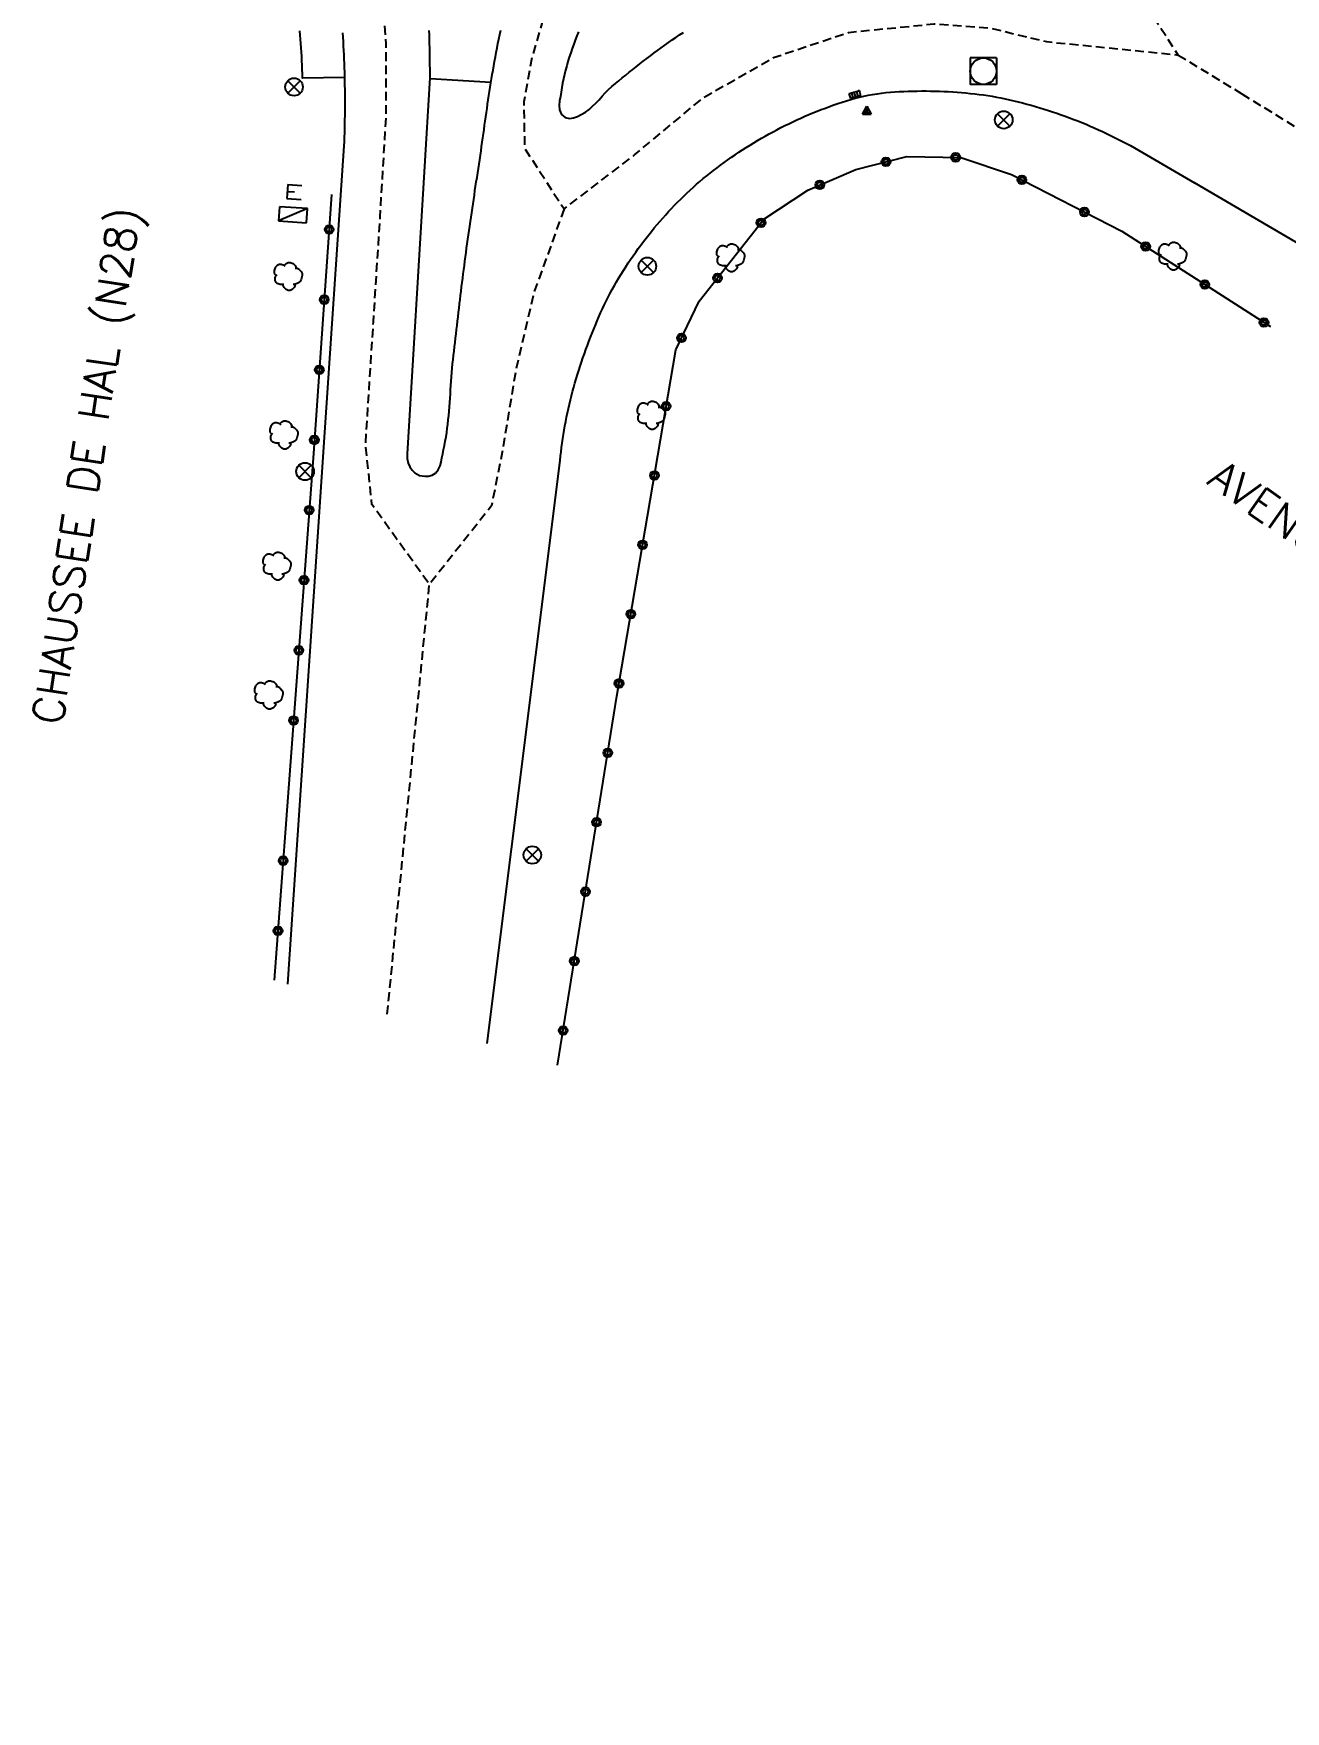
# Model space of a CAD drawing. Header units: millimetres. Extents: x 146603 to 147000, y 145000 to 146000.
# Drawn here: x 146639.3 to 146710.5, y 145455.9 to 145551.4 of the extents above; entities that cross this region are included whole.
import ezdxf
from ezdxf.enums import TextEntityAlignment as Align

# ---------------------------------------------------------------- set-up
doc = ezdxf.new("R2010")
doc.units = ezdxf.units.MM
doc.linetypes.add('DASHED', pattern=[0.75, 0.5, -0.25])
doc.layers.get('0').update_dxf_attribs({"linetype": 'CONTINUOUS'})
for name, color, linetype in [('W0001', 6, 'DASHED'), ('W0008', 7, 'CONTINUOUS'), ('W0300', 7, 'CONTINUOUS'), ('W0322', 7, 'CONTINUOUS'), ('W0400', 7, 'CONTINUOUS'), ('W0420', 7, 'CONTINUOUS'), ('W0430', 7, 'CONTINUOUS'), ('W0469', 7, 'CONTINUOUS'), ('W0851', 7, 'CONTINUOUS'), ('W0989', 7, 'CONTINUOUS')]:
    doc.layers.add(name, color=color, linetype=linetype)
doc.styles.get("Standard").update_dxf_attribs({"font": 'romans.shx', "width": 0.85})

# ---------------------------------------------------------------- blocks, each defined once
blk = doc.blocks.new('T300')
for p, q in [((-0.8, 0.514), (-0.857, 0.343)), ((-0.857, 0.343), (-0.857, 0.171)), ((-0.857, 0.171), (-0.743, 0.057)), ((-0.686, 0.629), (-0.8, 0.514)), ((-0.8, -0.057), (-0.743, 0.057)), ((-0.743, 0.057), (-0.686, 0.114)), ((-0.571, 0.686), (-0.686, 0.629)), ((-0.457, 0.686), (-0.571, 0.686)), ((-0.286, 0.629), (-0.457, 0.686)), ((-0.286, 0.629), (-0.171, 0.743)), ((-0.229, 0.571), (-0.286, 0.629)), ((-0.171, 0.743), (-0.057, 0.8)), ((-0.057, 0.8), (0.057, 0.8)), ((0.057, 0.8), (0.229, 0.743)), ((0.229, 0.743), (0.343, 0.629)), ((0.343, 0.629), (0.4, 0.514)), ((0.457, 0.457), (0.343, 0.457)), ((0.4, 0.514), (0.4, 0.457)), ((0.571, 0.4), (0.457, 0.457)), ((0.571, 0.4), (0.686, 0.286)), ((0.686, 0.286), (0.743, 0.171)), ((0.743, 0.057), (0.686, -0.171)), ((0.743, 0.171), (0.743, 0.057)), ((-0.8, -0.171), (-0.8, -0.057)), ((-0.8, -0.229), (-0.8, -0.171)), ((-0.743, -0.343), (-0.8, -0.229)), ((-0.686, -0.4), (-0.743, -0.343)), ((-0.514, -0.457), (-0.686, -0.4)), ((-0.4, -0.457), (-0.514, -0.457)), ((-0.4, -0.457), (-0.343, -0.457)), ((-0.343, -0.457), (-0.343, -0.4)), ((-0.343, -0.514), (-0.343, -0.457)), ((-0.286, -0.629), (-0.343, -0.514)), ((-0.171, -0.743), (-0.286, -0.629)), ((-0.057, -0.8), (-0.171, -0.743)), ((0.057, -0.8), (-0.057, -0.8)), ((0.171, -0.743), (0.057, -0.8)), ((0.229, -0.686), (0.171, -0.743)), ((0.286, -0.457), (0.229, -0.457)), ((0.286, -0.629), (0.229, -0.686)), ((0.457, -0.4), (0.286, -0.457)), ((0.343, -0.514), (0.286, -0.629)), ((0.343, -0.514), (0.343, -0.457)), ((0.571, -0.343), (0.457, -0.4)), ((0.629, -0.286), (0.571, -0.343)), ((0.686, -0.171), (0.629, -0.286))]:
    blk.add_line(p, q)
blk = doc.blocks.new('T430')
at = {"flags": 128}
for points in [[(-0.4, 2.1), (0.4, 2.1)], [(-0.4, 2.1), (-0.4, 1.3)], [(-0.4, 1.7), (0, 1.7)], [(-0.4, 1.3), (0.4, 1.3)], [(0.8, 0.8), (-0.8, 0.8)], [(-0.8, 0.8), (-0.8, 0)], [(0.8, 0.8), (-0.8, 0)], [(-0.8, 0), (0.8, 0)], [(0.8, 0), (0.8, 0.8)]]:
    blk.add_lwpolyline(points, dxfattribs=at)
blk = doc.blocks.new('T851')
for p, q in [((-0.25, -0.15), (0, 0.317)), ((0, 0.317), (0.25, -0.15)), ((-0.25, -0.15), (0.25, -0.15))]:
    blk.add_line(p, q)
for major_axis in [(-0.106, 0.106), (-0.0354, 0.0354), (-0.0236, 0.0236)]:
    blk.add_ellipse((0, 0), major_axis=major_axis, ratio=1, start_param=3.926991, end_param=10.210176)
blk = doc.blocks.new('T400')
for p, q in [((-0.15, 0.3), (0.15, 0.3)), ((-0.15, -0.25), (-0.15, 0.3)), ((-0.15, 0.15), (0.15, 0.15)), ((-0.15, 0), (0.15, 0)), ((0.15, 0.3), (0.15, -0.25)), ((-0.15, -0.15), (0.15, -0.15)), ((-0.15, -0.25), (-0.15, -0.3)), ((-0.15, -0.3), (0.15, -0.3)), ((0.15, -0.3), (0.15, -0.25))]:
    blk.add_line(p, q)
blk = doc.blocks.new('T420')
for p, q in [((0.75, 0.75), (-0.75, 0.75)), ((-0.75, 0.75), (-0.75, -0.75)), ((0.75, 0.75), (0.75, -0.75)), ((0.75, -0.75), (-0.75, -0.75))]:
    blk.add_line(p, q)
blk.add_ellipse((0, 0), major_axis=(-0.53, 0.53), ratio=1, start_param=3.926991, end_param=10.210176)
blk = doc.blocks.new('t322o')
at = {"color": 0, "linetype": 'Continuous'}
for radius in [0.25, 0.15]:
    blk.add_circle((0, 0), radius, dxfattribs=at)
blk = doc.blocks.new('T469')
at = {"color": 0, "linetype": 'Continuous', "flags": 128}
for points in [[(-0.354, 0.354), (0.354, -0.354)], [(-0.354, -0.354), (0.354, 0.354)]]:
    blk.add_lwpolyline(points, dxfattribs=at)
at = {"color": 0, "linetype": 'Continuous'}
blk.add_circle((0, 0), 0.5, dxfattribs=at)

msp = doc.modelspace()

# ---------------------------------------------------------------- linework, layer by layer
at = {"layer": 'W0001', "flags": 128}
for points in [[(146674.465, 145562.351), (146670.592, 145556.592), (146669.133, 145554.305), (146668.238, 145552.173), (146667.609, 145550.028), (146667.132, 145547.479), (146667.183, 145544.827), (146669.428, 145541.384), (146673.428, 145544.455), (146677.368, 145547.73), (146681.343, 145549.995), (146685.602, 145551.424), (146690.447, 145551.912), (146693.706, 145551.666), (146696.858, 145550.901), (146704.353, 145550.141), (146699.293, 145557.827), (146696.208, 145559.809), (146694.125, 145561.003), (146691.755, 145562.147), (146689.564, 145562.982), (146686.33, 145563.633), (146680.102, 145565.062)], [(146669.428, 145541.384), (146667.728, 145536.67), (146666.693, 145532.256), (146665.911, 145527.554), (146665.298, 145524.491), (146661.769, 145520.03), (146658.501, 145524.563), (146658.141, 145528.014), (146658.586, 145534.961), (146658.968, 145540.943), (146659.304, 145546.599), (146659.314, 145550.803), (146658.909, 145555.501), (146658.111, 145558.591), (146657.278, 145564.49)], [(146704.353, 145550.141), (146707.973, 145547.935)], [(146707.973, 145547.935), (146718.012, 145541.722), (146727.45, 145535.754), (146731.657, 145533.029), (146747.746, 145522.956), (146762.309, 145513.635), (146780.423, 145501.8), (146803.616, 145486.037), (146821.347, 145473.881), (146838.752, 145461.58), (146858.146, 145447.616), (146875.227, 145435.064), (146889.268, 145424.64), (146903.973, 145413.601), (146918.146, 145402.701), (146933.24, 145390.938), (146951.244, 145376.691), (146968.381, 145362.753), (146981.193, 145352.263), (146988.787, 145345.982), (146998.137, 145339.83), (147000, 145338.115)], [(146659.375, 145495.576), (146661.769, 145520.03)]]:
    msp.add_lwpolyline(points, dxfattribs=at)
at = {"layer": 'W0008', "flags": 128}
for points in [[(146656.938, 145548.854), (146654.55, 145548.831), (146654.544, 145549.076), (146654.537, 145549.321), (146654.528, 145549.566), (146654.518, 145549.811), (146654.506, 145550.056), (146654.492, 145550.301), (146654.477, 145550.545), (146654.46, 145550.79), (146654.442, 145551.034), (146654.422, 145551.278), (146654.401, 145551.522)], [(146661.737, 145551.539), (146661.746, 145551.293), (146661.753, 145551.048), (146661.76, 145550.802), (146661.766, 145550.556), (146661.771, 145550.311), (146661.776, 145550.065), (146661.779, 145549.82), (146661.782, 145549.574), (146661.784, 145549.328), (146661.785, 145549.083), (146661.785, 145548.837), (146660.498, 145527.452), (146660.495, 145527.179), (146660.56, 145526.915), (146660.654, 145526.707), (146660.78, 145526.52), (146660.946, 145526.363), (146661.21, 145526.228), (146661.503, 145526.183), (146661.722, 145526.191), (146661.929, 145526.24), (146662.116, 145526.358), (146662.273, 145526.549), (146662.372, 145526.761), (146662.434, 145526.987), (146662.478, 145527.22), (146662.525, 145527.452), (146662.579, 145527.692), (146662.629, 145527.933), (146662.673, 145528.175), (146662.714, 145528.417), (146662.75, 145528.659), (146662.783, 145528.902), (146662.813, 145529.146), (146662.84, 145529.389), (146662.864, 145529.633), (146662.886, 145529.877), (146662.906, 145530.121), (146662.925, 145530.366), (146662.943, 145530.61), (146662.96, 145530.855), (146662.977, 145531.1), (146662.994, 145531.344), (146663.011, 145531.589), (146663.028, 145531.834), (146663.047, 145532.078), (146663.068, 145532.322), (146663.09, 145532.566), (146663.114, 145532.81), (146663.141, 145533.054), (146663.169, 145533.298), (146663.197, 145533.542), (146663.226, 145533.785), (146663.254, 145534.029), (146663.282, 145534.273), (146663.311, 145534.517), (146663.339, 145534.761), (146663.368, 145535.005), (146663.396, 145535.249), (146663.425, 145535.492), (146663.454, 145535.736), (146663.483, 145535.98), (146663.512, 145536.224), (146663.542, 145536.467), (146663.572, 145536.711), (146663.602, 145536.955), (146663.632, 145537.198), (146663.662, 145537.442), (146663.693, 145537.686), (146663.724, 145537.929), (146663.756, 145538.173), (146663.788, 145538.416), (146663.82, 145538.659), (146663.852, 145538.903), (146663.886, 145539.155), (146663.921, 145539.406), (146663.956, 145539.658), (146663.991, 145539.91), (146664.027, 145540.162), (146664.063, 145540.413), (146664.1, 145540.665), (146664.136, 145540.916), (146664.173, 145541.168), (146664.211, 145541.419), (146664.248, 145541.671), (146664.286, 145541.922), (146664.324, 145542.173), (146664.361, 145542.425), (146664.399, 145542.676), (146664.437, 145542.927), (146664.475, 145543.179), (146664.514, 145543.43), (146664.552, 145543.681), (146664.589, 145543.933), (146664.627, 145544.184), (146664.665, 145544.436), (146664.703, 145544.687), (146664.74, 145544.938), (146664.775, 145545.179), (146664.81, 145545.42), (146664.844, 145545.661), (146664.878, 145545.902), (146664.911, 145546.143), (146664.945, 145546.384), (146664.978, 145546.624), (146665.012, 145546.865), (146665.046, 145547.106), (146665.08, 145547.347), (146665.115, 145547.588), (146665.151, 145547.829), (146665.187, 145548.069), (146665.225, 145548.309), (146665.263, 145548.55), (146665.303, 145548.79), (146665.344, 145549.03), (146665.386, 145549.269), (146665.432, 145549.524), (146665.477, 145549.778), (146665.523, 145550.032), (146665.57, 145550.287), (146665.617, 145550.54), (146665.666, 145550.794), (146665.717, 145551.047), (146665.77, 145551.3), (146665.826, 145551.553)], [(146670.245, 145551.467), (146670.153, 145551.228), (146670.064, 145550.989), (146669.976, 145550.748), (146669.889, 145550.507), (146669.804, 145550.265), (146669.723, 145550.022), (146669.647, 145549.778), (146669.577, 145549.532), (146669.512, 145549.285), (146669.451, 145549.037), (146669.396, 145548.788), (146669.345, 145548.538), (146669.299, 145548.287), (146669.256, 145548.035), (146669.217, 145547.781), (146669.173, 145547.528), (146669.143, 145547.275), (146669.173, 145547.017), (146669.275, 145546.763), (146669.483, 145546.585), (146669.732, 145546.534), (146669.964, 145546.565), (146670.187, 145546.65), (146670.406, 145546.757), (146670.638, 145546.892), (146670.851, 145547.048), (146671.048, 145547.221), (146671.234, 145547.407), (146671.414, 145547.6), (146671.59, 145547.795), (146671.769, 145547.989), (146671.954, 145548.176), (146672.149, 145548.351), (146672.346, 145548.513), (146672.543, 145548.675), (146672.74, 145548.837), (146672.937, 145548.998), (146673.135, 145549.158), (146673.334, 145549.318), (146673.533, 145549.477), (146673.733, 145549.635), (146673.934, 145549.791), (146674.136, 145549.947), (146674.338, 145550.102), (146674.542, 145550.255), (146674.746, 145550.406), (146674.952, 145550.557), (146675.159, 145550.705), (146675.367, 145550.852), (146675.577, 145550.997), (146675.788, 145551.141), (146676, 145551.282), (146676.214, 145551.421)], [(146656.833, 145551.398), (146656.845, 145551.149), (146656.857, 145550.901), (146656.87, 145550.652), (146656.882, 145550.406), (146656.894, 145550.159), (146656.904, 145549.913), (146656.914, 145549.666), (146656.922, 145549.42), (146656.93, 145549.173), (146656.936, 145548.927), (146656.942, 145548.68), (146656.946, 145548.434), (146656.95, 145548.187), (146656.952, 145547.941), (146656.954, 145547.694), (146656.954, 145547.448), (146656.954, 145547.201), (146656.952, 145546.954), (146656.95, 145546.708), (146656.947, 145546.461), (146656.942, 145546.215), (146656.937, 145545.968), (146656.93, 145545.722), (146656.923, 145545.475), (146656.914, 145545.228), (146656.905, 145544.982), (146655.736, 145527.823), (146653.704, 145497.276)], [(146665.267, 145548.572), (146661.807, 145548.784)], [(146665.049, 145493.9), (146669.208, 145527.074), (146669.232, 145527.323), (146669.26, 145527.572), (146669.29, 145527.82), (146669.322, 145528.067), (146669.357, 145528.315), (146669.395, 145528.561), (146669.435, 145528.807), (146669.477, 145529.053), (146669.522, 145529.298), (146669.57, 145529.542), (146669.62, 145529.786), (146669.673, 145530.03), (146669.728, 145530.272), (146669.786, 145530.515), (146669.846, 145530.757), (146669.909, 145530.998), (146669.974, 145531.238), (146670.042, 145531.479), (146670.112, 145531.718), (146670.185, 145531.957), (146670.261, 145532.196), (146670.339, 145532.434), (146670.419, 145532.672), (146670.5, 145532.909), (146670.583, 145533.145), (146670.667, 145533.381), (146670.753, 145533.616), (146670.84, 145533.85), (146670.929, 145534.084), (146671.02, 145534.316), (146671.113, 145534.548), (146671.208, 145534.779), (146671.305, 145535.009), (146671.404, 145535.237), (146671.506, 145535.465), (146671.61, 145535.692), (146671.716, 145535.917), (146671.825, 145536.141), (146671.936, 145536.364), (146672.051, 145536.586), (146672.168, 145536.807), (146672.288, 145537.026), (146672.411, 145537.243), (146672.537, 145537.46), (146672.666, 145537.674), (146672.799, 145537.888), (146672.934, 145538.099), (146673.074, 145538.309), (146673.214, 145538.516), (146673.357, 145538.721), (146673.501, 145538.924), (146673.647, 145539.126), (146673.794, 145539.326), (146673.944, 145539.524), (146674.095, 145539.721), (146674.248, 145539.916), (146674.403, 145540.109), (146674.56, 145540.3), (146674.719, 145540.49), (146674.88, 145540.678), (146675.043, 145540.864), (146675.207, 145541.048), (146675.374, 145541.23), (146675.543, 145541.41), (146675.714, 145541.589), (146675.886, 145541.765), (146676.061, 145541.94), (146676.238, 145542.113), (146676.417, 145542.283), (146676.598, 145542.452), (146676.782, 145542.619), (146676.967, 145542.784), (146677.155, 145542.946), (146677.345, 145543.107), (146677.537, 145543.265), (146677.732, 145543.422), (146677.928, 145543.576), (146678.127, 145543.728), (146678.331, 145543.88), (146678.537, 145544.031), (146678.743, 145544.178), (146678.951, 145544.324), (146679.159, 145544.467), (146679.369, 145544.608), (146679.58, 145544.747), (146679.792, 145544.884), (146680.006, 145545.018), (146680.22, 145545.15), (146680.436, 145545.279), (146680.653, 145545.406), (146680.871, 145545.531), (146681.09, 145545.654), (146681.311, 145545.774), (146681.533, 145545.892), (146681.755, 145546.008), (146681.979, 145546.121), (146682.205, 145546.232), (146682.431, 145546.341), (146682.659, 145546.447), (146682.888, 145546.551), (146683.118, 145546.652), (146683.349, 145546.752), (146683.581, 145546.848), (146683.815, 145546.943), (146684.05, 145547.035), (146684.286, 145547.125), (146684.523, 145547.212), (146684.762, 145547.297), (146685.001, 145547.38), (146685.242, 145547.46), (146685.484, 145547.538), (146685.728, 145547.613), (146685.975, 145547.685), (146686.224, 145547.749), (146686.473, 145547.806), (146686.723, 145547.857), (146686.974, 145547.902), (146687.226, 145547.94), (146687.478, 145547.974), (146687.731, 145548.002), (146687.984, 145548.026), (146688.238, 145548.045), (146688.492, 145548.061), (146688.747, 145548.073), (146689.002, 145548.082), (146689.257, 145548.088), (146689.513, 145548.092), (146689.769, 145548.094), (146690.021, 145548.094), (146690.273, 145548.091), (146690.525, 145548.087), (146690.777, 145548.08), (146691.028, 145548.07), (146691.279, 145548.058), (146691.53, 145548.044), (146691.78, 145548.027), (146692.031, 145548.007), (146692.28, 145547.985), (146692.53, 145547.96), (146692.779, 145547.932), (146693.028, 145547.901), (146693.277, 145547.867), (146693.525, 145547.83), (146693.773, 145547.79), (146694.02, 145547.747), (146694.268, 145547.701), (146694.514, 145547.651), (146694.761, 145547.598), (146695.007, 145547.541), (146695.253, 145547.481), (146695.501, 145547.418), (146695.748, 145547.352), (146695.994, 145547.284), (146696.24, 145547.213), (146696.484, 145547.141), (146696.728, 145547.066), (146696.971, 145546.989), (146697.213, 145546.91), (146697.454, 145546.829), (146697.694, 145546.745), (146697.933, 145546.659), (146698.172, 145546.571), (146698.409, 145546.481), (146698.646, 145546.389), (146698.881, 145546.294), (146699.116, 145546.197), (146699.35, 145546.098), (146699.583, 145545.997), (146699.815, 145545.893), (146700.047, 145545.787), (146700.277, 145545.679), (146700.506, 145545.569), (146700.735, 145545.457), (146700.963, 145545.342), (146701.19, 145545.225), (146701.415, 145545.106), (146701.641, 145544.985), (146701.865, 145544.862), (146702.088, 145544.736), (146705.272, 145542.871)], [(146713.926, 145537.8), (146705.272, 145542.871)]]:
    msp.add_lwpolyline(points, dxfattribs=at)
at = {"layer": 'W0322', "flags": 128}
for points in [[(146669.057, 145492.673), (146672.43, 145513.674), (146675.779, 145533.371), (146677.115, 145536.142), (146680.792, 145540.806), (146683.281, 145542.457), (146686.027, 145543.625), (146688.918, 145544.365), (146691.985, 145544.316), (146694.88, 145543.343), (146701.154, 145540.113), (146709.603, 145534.688)], [(146656.209, 145542.207), (146655.169, 145527.471), (146652.948, 145497.503)]]:
    msp.add_lwpolyline(points, dxfattribs=at)

# ---------------------------------------------------------------- block references
at = {"layer": 'W0300'}
for p in [(146678.954, 145538.607), (146704.085, 145538.7), (146653.795, 145537.536), (146674.434, 145529.64), (146653.546, 145528.521), (146653.153, 145521.067), (146652.683, 145513.731)]:
    msp.add_blockref('T300', p, dxfattribs=at)
at = {"layer": 'W0322'}
for p, rotation in [((146687.735, 145544.062), 14.35818834745684), ((146691.697, 145544.321), 359.0909123479344), ((146683.969, 145542.75), 23.0435755645978), ((146695.465, 145543.042), 332.7569342048491), ((146699.021, 145541.211), 332.7569342048491), ((146656.069, 145540.212), 265.9632129828281), ((146680.628, 145540.597), 51.74878413552519), ((146702.501, 145539.248), 327.2979881290449), ((146678.151, 145537.456), 51.74878413552519), ((146705.867, 145537.087), 327.2979881290449), ((146655.787, 145536.222), 265.9632129828281), ((146709.233, 145534.926), 327.2979881290449), ((146676.104, 145534.046), 64.24651697590906), ((146655.505, 145532.232), 265.9632129828281), ((146675.234, 145530.167), 80.35143866967883), ((146655.224, 145528.242), 265.9632129828281), ((146674.564, 145526.223), 80.35143866967883), ((146654.931, 145524.253), 265.7607676167335), ((146673.893, 145522.28), 80.35143866967883), ((146654.635, 145520.264), 265.7607676167335), ((146673.223, 145518.336), 80.35143866967883), ((146654.34, 145516.275), 265.7607676167335), ((146672.552, 145514.393), 80.35143866967883), ((146654.044, 145512.286), 265.7607676167335), ((146671.911, 145510.445), 80.87540001800818), ((146671.277, 145506.495), 80.87540001800818), ((146653.452, 145504.308), 265.7607676167335), ((146670.643, 145502.546), 80.87540001800818), ((146653.157, 145500.318), 265.7607676167335), ((146670.008, 145498.597), 80.87540001800818), ((146669.374, 145494.647), 80.87540001800818)]:
    msp.add_blockref('t322o', p, dxfattribs=dict(at, rotation=rotation))
at = {"layer": 'W0400', "rotation": 106.0768044657425}
msp.add_blockref('T400', (146685.975, 145547.887), dxfattribs=at)
at = {"layer": 'W0420'}
msp.add_blockref('T420', (146693.274, 145549.221), dxfattribs=at)
at = {"layer": 'W0430', "rotation": 356.1033352044575}
msp.add_blockref('T430', (146653.98, 145540.656), dxfattribs=at)
at = {"layer": 'W0469'}
for p in [(146654.07, 145548.324), (146694.432, 145546.449), (146674.165, 145538.123), (146654.698, 145526.448), (146667.621, 145504.631)]:
    msp.add_blockref('T469', p, dxfattribs=at)
at = {"layer": 'W0851'}
msp.add_blockref('T851', (146686.647, 145546.921), dxfattribs=at)

# ---------------------------------------------------------------- texts
at = {"layer": 'W0989'}
for s, rotation, p in [('CHAUSSEE DE HAL (N28)', 81.39335, (146642.366, 145526.76)), ("AVENUE DE L'EUROPE (N252)", 324.80687, (146720.66, 145516.313))]:
    msp.add_text(s, height=1.75, rotation=rotation, dxfattribs=at).set_placement(p, align=Align.MIDDLE)

doc.saveas('drawing.dxf')
